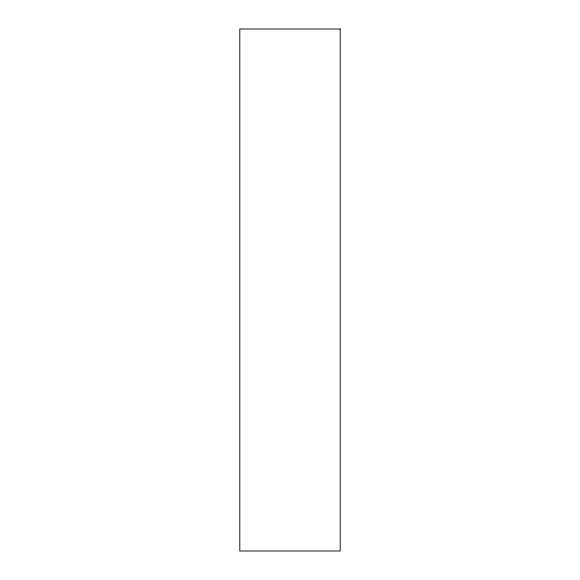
<?xml version="1.0" encoding="UTF-8"?>
<svg xmlns="http://www.w3.org/2000/svg" width="580" height="580" viewBox="0 0 580 580"><rect width="100%" height="100%" fill="white"/><g stroke="black" fill="none" stroke-linecap="round" stroke-linejoin="round"><path stroke-width="0.87" d="M340.192 29L239.808 29L239.808 551L340.192 551L340.192 29"/></g></svg>
